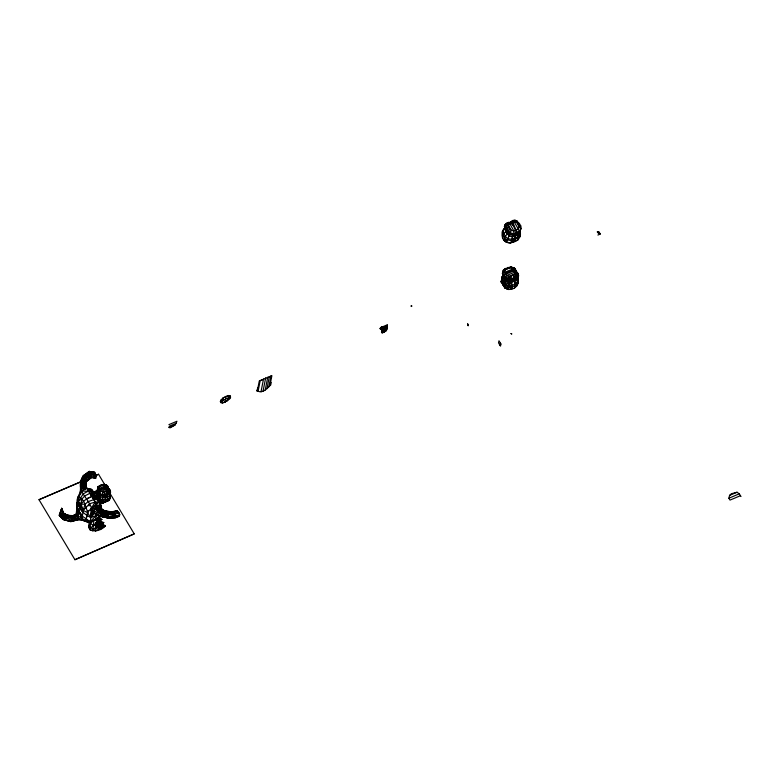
<?xml version="1.0" encoding="UTF-8"?>
<svg xmlns="http://www.w3.org/2000/svg" width="780" height="780" viewBox="0 0 780 780"><rect width="100%" height="100%" fill="white"/><g stroke="black" fill="none" stroke-linecap="round" stroke-linejoin="round"><path stroke-width="1.17" d="M104.812 502.213L110.224 496.977L109.756 492.823L110.224 498.147L109.385 500.292L102.521 503.188L100.123 501.91L102.278 503.11L109.385 500.292L107.903 500.048L105.514 500.975L102.521 503.188L99.43 501.501L100.425 495.31L98.241 490.99L99.655 489.43L105.719 487.081L106.86 487.627M101.722 526.149L99.391 525.905L103.145 524.95L105.466 525.642C102.005 529.99 95.17 532.438 90.041 529.757L88.735 527.582L89.144 521.352L90.441 523.526L93.814 525.671L96.086 524.716L100.513 515.863L98.641 517.12M90.041 529.757L90.441 523.526L93.951 520.25L99.109 518.057L100.766 516.029L99.021 515.99M90.324 477.613L95.823 478.101L95.823 474.679L94.76 472.251L89.203 471.412L83.538 475.507C81.266 482.791 83.801 490.786 78.195 497.094L76.157 514.274L72.481 515.931L67.255 515.297L60.703 513.298L59.534 514.049L59.28 515.365L64.145 519.88L70.883 521.606L78.195 519.714L83.674 520.231M515.141 271.489L514.585 271.723L514.157 269.568L511.212 266.984L505.138 268.613L503.188 270.358L502.427 273.331L506.044 280.215L504.641 287.742L512.167 286.904L515.122 285.656L514.927 284.017L517.433 276.588L518.164 278.655L517.969 281.697L515.122 285.656L514.332 288.181L518.047 283.286L517.676 278.674L518.047 283.286L517.033 285.87L514.332 288.181L511.553 289.351L508.424 289.497L504.641 287.742L501.169 281.95L502.671 275.681L501.169 281.95L502.408 283.442M520.328 236.359L519.889 230.461L520.328 236.359L518.096 239.752C513.484 243.418 504.875 244.705 502.525 237.832C501.286 233.864 502.3 229.32 505.937 226.999M93.22 492.336L93.366 491.536L91.465 489.401L86.697 488.251L81.276 491C74.529 499.541 77.191 510.1 78.195 519.714L77.63 519.226L70.883 521.606L63.346 519.343L59.28 515.365L61.727 508.355L63.97 513.649L68.182 515.473L63.063 513.084L60.703 513.298L61.727 508.355L63.053 512.762M98.621 514.693L90.909 517.579C83.304 514.264 77.327 507.341 77.386 498.712L77.756 499.337L78.195 497.094L78.741 497.25C82.417 490.396 78.175 481.806 83.538 475.507L89.856 471.705L94.76 472.251M509.203 267.823L511.212 266.984L514.157 269.568L514.585 271.723L515.911 271.138L514.615 268.223L512.47 267.423L511.748 267.608L512.626 268.223L512.197 268.642M517.462 276.081L518.544 275.906L516.682 277.144L518.232 276.939L517.355 276.754L517.004 277.592L518.232 276.939C519.519 275.788 517.091 270.719 516.409 272.649C517.55 273.488 517.754 279.542 516.604 276.247M100.718 529.483L100.552 526.773L96.837 520.572M101.078 508.833L101.186 505.645L97.071 497.708M118.111 512.626L118.267 511.836L114.426 513.094L106.47 511.426L100.883 509.301L100.942 516.38L107.698 517.959L115.615 517.745L119.389 516.224L119.701 514.654L119.116 512.918L116.522 510.598C109.288 513.552 101.439 510.178 95.56 505.83L95.15 502.057L86.697 488.251L85.508 487.627L82.397 488.212L80.828 489.557L80.398 491.722L86.697 488.251L91.465 489.401L92.635 491.351M97.744 522.912L101.322 521.898L101.868 524.56L99.879 525.808M70.093 521.137L64.145 519.88L64.301 519.09L63.346 519.343L64.789 516.097L60.703 513.298L66.008 515.999L72.589 516.857L77.932 514.732L76.635 509.389L77.668 511.173L76.635 509.389M515.492 221.959L515.307 220.389L512.87 220.477L510.754 222.056L511.456 223.255L510.451 223.684C509.516 220.896 506.152 223.246 505.069 224.698L504.397 226.707L509.681 222.514L508.345 222.466L509.32 223.099L508.579 222.729M508.326 223.46L509.408 222.378C507.819 223.002 504.075 224.63 505.138 226.619L505.44 225.761L504.397 226.707L505.069 224.698L505.898 225.449M512.167 221.218L510.754 222.056L512.811 221.744L512.87 220.477L516.584 220.993L516.779 222.154L515.307 220.389L516.584 220.993L516.555 221.91L515.824 221.393L516.584 220.993L515.307 220.389M511.592 241.449L512.635 241.985L513.971 241.488L514.81 235.93L514.4 233.639M63.97 513.649L63.063 513.084L61.727 508.355L59.534 514.049L63.629 517.92L78.526 518.047L88.637 522.483L90.109 521.664L90.909 517.579L91.474 508.033C88.442 498.381 77.532 491.829 80.954 480.646L83.538 475.507L80.603 482.42M109.746 493.291L109.658 492.238L110.545 492.151L110.311 493.009L109.034 493.087L110.545 492.151C110.507 490.737 109.463 487.675 107.582 489.109L107.143 488.387L108.186 487.919L107.601 485.969L105.203 484.555L104.598 484.643L104.998 485.54L104.598 484.643M101.507 507.829L99.596 501.92L95.15 502.057L91.474 508.033L90.909 517.579C85.546 511.943 86.794 502.905 80.593 497.708L78.195 497.094M514.722 270.377L514.537 269.353M511.212 266.984L508.658 267.881L507.731 267.52L511.222 267.433L512.792 268.554L514.888 272.064L515.034 273.79L509.057 276.305L508.424 289.497L504.641 287.742M109.551 492.277L108.644 488.68L109.141 489.284M501.169 281.95L502.398 276.305L501.637 279.883L505.011 285.519L508.892 287.147L511.553 289.351L512.167 286.904L511.134 276.052L515.034 273.79L516.984 276.549L514.274 281.112L511.543 282.262L505.079 284.164L501.959 278.947L503.578 275.35L505.382 273.331L513.581 269.88L514.264 270.796M516.838 273.37L516.633 271.976L517.92 276.52L517.004 277.592L518.544 275.906M507.917 228.306L508.443 223.704L514.02 221.354L517.013 221.169L519.451 223.577L520.767 225.937L521.108 228.491L519.246 232.147L512.752 235.404L509.545 234.712L505.645 231.699L504.875 228.394L505.996 226.814M517.335 276.139L517.393 275.613M85.644 483.317L86.999 479.827L84.523 475.322L83.548 481.474L83.957 487.919L85.449 476.59L89.856 471.705L89.203 471.412L84.523 475.322L82.261 480.558L83.957 487.919L85.361 488.806L84.835 482.391L86.365 477.848L90.412 472.992L95.296 473.47L95.141 474.25M98.056 499.19L98.27 497.289L99.557 499.434L102.814 501.023L107.094 501.257L110.224 498.147L109.551 494.198L110.224 496.977M516.35 276.344L516.136 278.245L511.475 281.005L505.557 281.58L502.964 277.251L503.636 275.389L501.959 278.947M387.406 327.824L381.898 330.145L381.498 332.124L382.512 332.923L386.246 330.681L387.406 327.21L386.441 326.586L380.923 328.916L380.825 327.551L382.063 327.034M77.844 518.554L78.195 519.714L71.282 521.391L77.678 519.392L81.949 519.87L83.197 510.422L85.02 504.212L88.228 501.599L93.717 499.649L98.241 499.668L100.708 505.352L99.401 502.223M517.988 278.255L517.55 276.929L518.037 280.693M104.715 501.482L107.026 501.082L102.521 503.188L102.814 492.17L107.64 490.298L109.444 492.794L106.977 495.787L102.98 496.548L99.635 494.53L98.329 491.712M514.439 269.812L515.336 271.401L514.566 271.654M87.448 489.392L93.366 491.536L84.815 495.904L81.919 499.024L78.341 516.058L71.936 518.057L64.769 516.701L59.534 514.049L60.567 513.962M89.125 525.623L90.421 527.807L93.181 528.918L95.443 527.962L96.447 522.288L95.628 530.858L105.466 525.642L102.784 525.115L99.391 525.905M80.398 491.722L80.73 489.548M502.525 237.832L502.925 235.15L502.3 231.504L503.519 230.1M97.832 490.347L97.441 492.073L97.519 490.99L95.043 491.507L91.543 494.042L91.231 494.998L93.073 498.059L99.206 493.331L97.276 491.176L97.549 492.229L97.812 486.895L101.468 484.702L104.305 484.37L106.148 485.862L106.655 486.466L104.305 484.37L107.64 490.298L104.52 492.063L100.825 491.38L98.953 488.251L99.411 486.505L100.591 485.491L104.247 484.624L106.148 485.862L109.19 490.61L109.444 492.794C106.918 495.29 102.882 496.275 99.82 494.14L97.441 490.201L97.812 486.895L102.151 484.887M76.664 502.437L77.142 506.951L82.124 518.554L83.382 520.611L85.868 520.806L87.477 512.587L83.197 510.422L81.178 504.241C84.952 497.513 93.892 497.533 97.919 491.185L95.043 491.507L95.365 491.985L97.978 491.234L95.043 491.507L91.231 494.998L93.073 498.059L94.575 499.102L96.788 499.2L99.674 495.768L99.635 493.311L97.246 489.323L105.008 485.901M63.346 519.343L60.187 515.931L60.313 515.278L59.28 515.365L64.291 519.792M67.099 516.097L67.255 515.297L63.063 513.084M70.883 521.606L73.232 515.658L77.532 513.406L77.142 506.951L78.049 508.862M80.613 494.393L81.276 491L93.366 491.536M84.357 476.2L84.523 475.322L82.261 480.558L80.954 480.646L82.397 488.212L85.361 488.806M86.658 481.572L90.977 477.906L90.977 474.279L89.203 471.412M96.983 521.44L99.109 518.057L88.637 522.483L85.868 520.806L87.038 514.829M91.026 510.286L91.474 508.033L99.596 501.92L102.199 510.442M97.178 513.815L93.795 513.006L91.182 513.416L92.947 512.684L95.56 505.83L96.886 505.274L101.186 505.645L98.894 508.277M97.978 500.975L98.241 499.668M99.323 519.324L99.43 518.749L101.79 519.422L97.003 523.283M100.981 510.539L101.156 509.652L97.909 507.253L95.15 502.057L89.534 503.783L83.197 510.422L80.291 505.918L78.175 501.072L83.509 493.72L88.52 490.981M99.616 520.806L99.996 521.43L97.032 521.976L101.79 519.422L99.07 518.914L99.879 519.49L99.986 521.41L97.042 521.995L97.607 522.941M106.392 486.223L107.416 487.1M101.205 522.473L101.322 521.898L103.574 522.542M101.819 524.482L103.681 522.571L101.761 522.639L101.907 523.643L103.681 522.571L100.961 522.064L97.568 522.853M103.145 524.95L103.701 527.611L103.331 527.007M109.707 492.18L109.648 491.332M103.896 526.305L105.466 525.642L103.594 525.691L103.73 526.695L101.897 527.124M106.304 512.304L106.47 511.426L105.729 511.105L113.529 511.953L117.419 510.754L117.263 511.543L116.522 510.598L113.529 511.953L106.47 511.426L95.852 507.8L95.56 505.83L91.474 508.033L87.477 512.587L87.994 510.383M112.583 511.777L113.529 511.953L115.323 514.244L115.615 517.745L107.698 517.959L107.786 514.176L106.47 511.426M175.987 423.365L174.983 425.051L170.264 427.801L169.055 427.547L169.328 426.163L175.987 423.365L176.953 421.249L168.909 424.632M220.681 402.568L221.237 399.731L223.246 397.819L228.716 395.509L230.256 395.928L230.568 397.098L229.7 398.775L224.884 402.226L222.222 402.987L220.681 402.568L220.37 401.398L221.237 399.731M224.884 402.226L226.054 396.279M229.7 398.775L230.256 395.928M257.332 390.907L259.291 380.952L271.889 375.648L269.939 385.603C266.926 389.005 262.168 393.734 257.332 390.907L256.659 390.965L257.985 387.621M258.092 391.316L260.227 380.406M261.768 380.338L261.895 379.704M260.998 391.823L263.513 379.022M263.035 391.297L265.678 377.832M265.219 390.049L267.735 377.247M266.994 388.577L269.344 376.565M268.876 386.773L271.011 375.863M387.358 325.397L380.601 328.721L386.958 326.05L387.485 324.743L380.825 327.551L382.112 326.742M382.59 332.543L384.901 331.568M517.94 233.21L518.096 239.752L510.442 242.902L507.332 242.512L503.938 240.357L504.426 237.851L507.653 233.093L505.664 226.2L507.712 224.094L508.443 223.704L505.664 226.2L505.898 228.15L507.653 233.093L509.545 234.712L506.415 242.209L510.871 242.794L512.752 235.404L519.246 232.147L521.108 228.491L519.236 226.98L516.194 221.53L506.425 225.634L507.098 228.774L510.52 232.947L514.059 233.746L519.646 231.397L514.42 222.28M500.009 345.316L500.428 343.171M597.724 232.645L598.387 231.826L597.617 231.621L597.431 232.489L598.387 231.826L599.966 233.454L599.966 234.195L597.899 235.063M61.064 511.602L61.727 508.355L62.078 511.514M88.735 527.582L89.32 525.067M89.027 505.986L89.534 503.783M101.741 512.792L94.643 508.667L91.474 508.033L92.947 512.684L100.942 516.38L107.104 517.667L114.67 517.579M514.176 269.49L513.864 267.862C517.871 272.805 513.669 269.841 512.47 267.423L514.615 268.223M740.279 495.768L730.012 500.087L728.89 498.215L729.573 495.388L731.377 493.74L737.051 492.238L739.274 493.837L741 496.499M501.637 279.883L502.671 275.681M515.034 273.79L513.796 280.03L514.927 284.017L508.892 287.147M97.207 491.439L98.026 489.489M86.999 479.827L85.439 485.862L86.365 477.848L90.977 474.279L95.823 474.679L96.125 476.531L91.299 476.239L86.999 479.827L90.977 474.279L96.125 476.531M509.545 234.712L511.3 230.324L508.258 224.874L509.769 228.959L511.3 230.324L513.854 230.958L518.232 229.115L519.236 226.98L518.953 225.098L516.194 221.53L517.013 221.169L517.754 223.109M510.764 222.729L510.451 223.684C512.323 220.867 515.268 230.607 516.389 232.772L514.878 234.507M508.618 224.347C508.95 221.286 502.476 228.852 506.893 225.888M83.548 481.474L85.449 476.59L90.412 472.992M108.781 491.566L109.19 490.61M519.304 230.588L518.115 234.526L512.558 236.886L509.048 235.95L505.645 231.699L506.474 230.977L506.327 229.486L508.784 227.204M505.235 227.428L503.802 229.252M504.592 277.787L502.661 284.437L503.929 285.685M100.425 495.31L96.788 499.2L94.575 499.102L98.553 492.092L97.441 490.201M93.405 512.45L90.909 517.579L94.702 513.074M71.36 521.245L71.926 520.192M502.964 277.251L503.578 276.101L502.427 273.331L503.558 271.508L503.188 270.358L511.222 267.433M509.769 228.959L507.663 231.952L509.808 233.834L513.737 234.487L513.854 230.958L510.042 224.123M513.542 270.533L514.157 269.568M599.518 233.22L599.703 234.244C600.298 232.655 599.771 235.345 599.069 233.357L599.527 232.655L597.47 231.689M514.946 270.475L512.635 268.466M599.069 233.357L599.059 232.186L597.617 231.621L597.802 232.576M106.684 486.408L106.392 485.043L108.186 487.919L106.46 486.164L107.016 485.355L105.203 484.555L105.456 485.696M99.109 518.057L93.814 525.671L90.421 527.807M514.595 269.919L515.297 268.905L512.518 267.657M95.677 499.151L99.635 494.53L100.103 496.49C103.155 498.703 107.211 497.786 109.727 495.202L108.81 494.315M95.882 499.483L99.908 495.573L99.294 494.559M504.738 228.706L505.177 228.121M505.479 228.326L505.918 227.75M503.938 240.357L504.631 239.47L505.606 241.225M505.645 231.699L502.925 235.15L504.426 237.851L506.961 239.86L511.378 240.62L518.427 237.647L520.484 234.166L520.231 231.192M519.119 223.957L519.451 223.577L517.978 223.333M98.348 508.862L101.186 505.645L99.177 504.445M99.353 515.6L95.482 519.977L90.109 521.664L85.868 520.806L78.341 516.058M513.796 280.03L516.984 276.549L516.867 274.082L514.888 272.064L506.688 275.515L505.235 278.031L511.475 281.005M97.276 491.761L97.987 490.99L97.032 491.361M512.197 221.949L514.634 220.36L516.389 220.779L515.424 221.822M110.545 492.151L110.048 492.999L108.829 488.699L109.044 489.889M386.441 326.586L386.958 326.05M516.731 273.37L517.364 273.341L517.891 276.929L517.004 277.592M98.962 507.917L101.186 505.645L97.909 507.253M505.148 225.625L507.643 223.129L508.462 223.528M509.165 223.022L509.681 222.514M79.394 511.729L82.407 516.214L90.109 521.664L96.349 515.541L96.281 513.406M102.521 503.188L104.266 501.52M513.445 240.757L513.835 241.478L514.995 241.059L515.814 234.107L517.316 232.381L512.762 222.982L511.865 222.651M107.991 488.885L106.178 487.841L100.113 490.191L98.641 491.654L98.767 492.424L99.664 492.092M517.608 276.539L516.935 277.134L517.286 275.866L516.409 273.468M109.795 492.638L109.327 493.506M508.658 267.881L505.245 269.948L502.427 273.331L513.435 268.69L516.253 273.39L516.555 275.906L511.378 279.016L508.531 279.289L505.235 278.031L511.134 276.052M100.513 515.863L95.482 519.977L96.349 515.541L95.989 513.25M512.138 222.7L514.634 220.36L513.962 220.282M515.122 285.656L518.047 283.286M86.609 480.597L88.462 479.105M514.927 284.017L517.969 281.697L516.136 278.245L516.867 274.082L515.053 272.503L516.418 271.996L517.471 272.62L516.409 272.649L516.974 272.62M517.013 221.169L513.513 221.578L514.02 221.354M97.168 503.246L95.15 502.057L97.061 506.932L94.643 508.667L101.293 514.605C107.133 516.838 113.938 517.335 119.701 514.654L119.116 512.918C111.335 515.98 101.39 514.361 95.852 507.8L107.786 514.176L115.947 516.077M107.698 517.959L100.669 516.038L92.947 512.684L94.01 511.924M269.939 385.603L270.719 385.047L271.226 382.463L270.582 382.317M514.274 281.112L517.101 279.094M94.575 499.102L99.908 495.573M97.919 491.185L91.231 494.998L98.563 492.258M86.561 480.773L90.977 477.906M76.157 514.274L77.532 513.406L77.376 514.234L72.481 515.931L67.255 515.297L64.769 516.701L63.083 515.609M95.589 525.174L101.761 522.639M93.756 494.14L91.543 494.042L94.399 492.58M597.977 232.655L598.601 232.869M71.936 518.057L77.932 514.732L73.232 515.658L67.255 515.297L72.589 516.857L64.769 516.701M511.865 222.495L513.825 221.588L515.843 221.832M81.919 499.024L78.175 501.072L81.178 504.241L85.02 504.212M91.543 494.042L94.409 492.502M89.797 522.434L92.908 520.796M103.584 488.192L105.719 487.081M95.443 527.962L100.552 526.773L100.981 527.329L100.757 528.197L95.443 527.962L99.908 525.7L95.813 525.535M98.777 524.882L101.907 523.643M104.023 488.933L106.178 487.841M97.812 486.895L101.927 485.296M97.1 498.244L98.719 497.513L99.265 495.573L100.103 496.49L99.674 495.768M81.13 481.601L39 499.697L74.939 559.718L134.238 533.881L109.619 492.736L110.311 493.009M74.939 559.718L134.238 533.881M39 499.697L82.007 481.328M95.238 475.683L98.543 474.269L104.695 484.546M514.732 271.577L514.098 270.738L505.898 274.19L504.065 276.071L504.241 277.056L505.333 276.598M380.923 328.916L386.909 326.888M387.406 327.21L381.176 329.306M381.498 331.295L387.29 328.858M381.498 332.124L386.773 329.901M381.752 332.572L386.246 330.681M510.539 278.44L508.531 279.289L511.573 279.708L516.984 276.549L513.962 277.933L513.065 275.243M514.556 276.754L516.555 275.906M381.898 332.826L385.573 331.285M220.37 401.398L230.568 397.098M169.055 427.547L174.983 425.051M95.277 475.644L98.543 474.269M79.853 508.15L77.922 503.227M99.236 516.672L100.766 516.029M729.573 495.388L737.051 492.238M728.89 498.215L739.274 493.837M513.337 220.73L511.134 221.647L512.392 221.754M86.521 498.752L90.285 497.201M115.625 517.198L119.389 516.224L118.648 515.278M106.675 492.775L108.829 491.936L108.537 489.84M99.411 486.505L104.247 484.624M106.178 487.227L107.045 486.574L107.523 488.446L106.343 487.558M106.88 489.021L100.825 491.38L99.635 493.311C102.638 495.446 106.431 494.471 108.829 491.936L106.421 492.034M106.08 491.459L107.269 494.403L107.816 498.849L102.658 499.902L99.587 498.332L98.426 496.382M90.109 521.664L93.951 520.25L92.791 530.868L89.973 529.639M97.851 520.211L101.79 519.422L99.791 519.441M100.552 526.773L103.594 525.691M511.748 267.608L513.63 267.706M91.182 513.416L93.493 512.752M99.635 494.53L92.157 496.529M516.916 273.799L518.047 273.497L517.364 273.341M78.526 518.047L71.214 519.938L63.629 517.92M517.198 274.706L518.32 274.414L517.091 274.355M505.898 228.15L503.1 230.149L503.86 233.815L505.401 236.564L507.848 238.67L511.894 239.372L518.408 236.632L520.27 233.444L519.46 231.524M100.591 485.491L99.489 486.086L101.673 485.267L101.468 484.702M109.122 490.259L110.058 490.064L108.956 489.879M512.811 221.744L515.258 221.51M109.395 491.049L110.311 490.873L109.288 490.747M507.712 224.094L509.535 223.821M99.43 501.501L102.814 501.023L99.382 501.413M502.661 274.414L506.044 280.215L511.573 279.708M511.914 285.285L505.011 285.519M105.359 485.423L107.123 487.081L108.166 486.993L107.874 487.939L107.611 486.71M59.534 514.049L66.008 515.999M97.9 520.543L100.016 520.494L99.879 519.49M101.673 522.59L103.681 522.571M108.556 489.918L109.561 492.863M114.426 513.094L107.133 512.801L101.263 511.066M93.249 477.74L95.823 478.101L95.355 477.038M93.073 498.059L95.082 498.157M506.727 268.69L505.138 268.613L504.592 272.005L506.688 275.515L509.057 276.305L511.378 279.016M102.98 496.548L107.513 496.87M510.754 222.056L511.349 222.105M89.963 493.379L93.532 493.691M96.613 523.536L98.719 523.721L98.933 525.145M98.114 499.288L99.557 499.434M507.731 267.52L510.842 267.891M115.323 514.244L107.133 512.801L97.061 506.932M105.251 484.75L107.601 485.969L107.084 486.925M101.79 512.577L107.786 514.176L108.01 516.389L101.293 514.605L93.376 510.51L91.474 508.033M505.557 281.58L508.843 282.575M505.362 278.928L508.677 280.049M83.382 520.611L88.637 522.483M506.044 280.215L511.543 282.262L508.628 285.626L505.079 284.164M92.947 512.684L100.942 516.38L106.353 517.462L104.149 516.535M507.643 223.129L507.136 222.895L507.965 223.792M518.953 225.098L520.767 225.937M507.409 224.172L506.23 223.538L507.058 224.406M505.031 225.566L505.723 225.907M62.683 515.024L64.789 516.097M597.724 232.177L597.295 231.767M599.264 233.493L599.898 233.825L598.572 231.913L598.786 233.054M515.336 271.401L514.868 270.104L515.804 270.601L515.931 270.055L515.531 271.196L515.249 269.744M101.371 512.48L108.01 516.389M82.261 480.558L84.835 482.391L85.781 484.087L86.648 488.456L85.508 487.627M515.053 272.503L516.253 273.39M84.542 520.406L86.053 521.537M379.636 328.39L381.898 330.145M110.224 496.09L110.224 494.296L109.619 492.736L109.258 493.106L110.058 492.668L109.492 489.928M93.181 528.918L95.628 530.858M508.424 289.497L505.323 288.015L503.032 284.193M106.46 486.164L105.651 485.55L106.168 484.838L105.203 484.555M504.426 286.514L503.149 285.256L505.031 278.528L503.597 275.291M100.883 509.301L102.424 510.871M109.814 493.282L110.087 493.925M95.043 491.507L98.719 497.513L98.465 497.035M515.824 221.393L516.36 222.115M512.47 267.423L512.84 267.94M62.478 517.452L64.145 519.88M80.593 513.523L82.407 516.214M96.281 493.633L96.71 494.335M80.603 508.979L82.943 512.587M97.802 496.041L98.534 497.269M95.433 492.209L97.13 495.046M98.651 499.346L99.236 500.331M98.085 500.458L98.982 501.959M91.728 490.532L91.465 489.401L92.118 491.38M86.307 518.544L86.678 519.168M515.288 232.615L515.843 233.62M506.893 224.386L507.478 225.439M505.323 240.25L506.415 242.209L505.576 240.152M515.336 233.249L515.814 234.107M514.244 234.907L514.81 235.93M512.236 241.264L512.635 241.985M505.664 226.2L506.698 228.111M96.964 497.64L98.914 501.306M517.403 277.144L518.164 278.655M511.69 223.431L512.733 225.508M512.762 222.982L513.776 225.069M517.335 274.492L517.579 275.077M79.423 512.226L82.124 518.554M518.495 225.049L519.236 226.98M467.727 324.041L467.961 324.704M101.809 508.677L102.404 510.354M84.835 482.391L86.648 488.456M107.065 485.862L107.347 487.207M514.634 268.778L514.937 270.377M599.089 232.547L599.303 233.678M108.644 488.68L108.752 489.245M516.418 271.996L516.516 272.649M105.514 500.975L104.52 492.063M107.816 498.849L107.903 500.048M79.131 511.836L79.151 512.401M223.246 397.819L222.222 402.987L227.701 400.686L228.716 395.509L223.246 397.819M500.916 344L500.497 346.144L498.517 342.839L498.985 340.762L500.916 344M411.772 306.023L411.313 306.501L410.943 305.887L411.772 306.023M511.719 333.947L511.036 333.567L511.719 333.947M468.078 325.114L467.639 323.875L468.156 325.825L468.107 325.104"/></g></svg>
